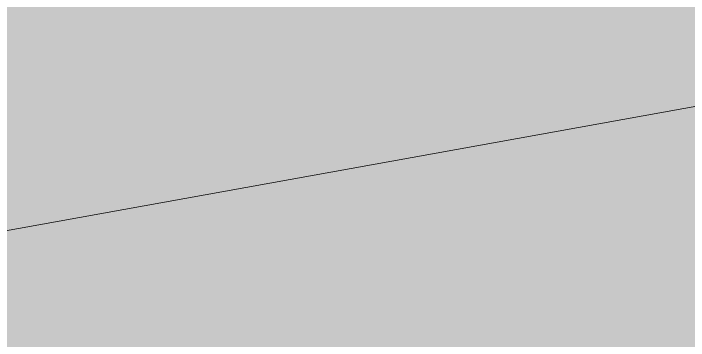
# Model space of a CAD drawing. Header units: inches. Extents: x -23565 to -21, y -324 to 853.
# Drawn here: x -18750.4 to -18680.3, y -41.2 to -7.3 of the extents above; entities that cross this region are included whole.
import ezdxf

# ---------------------------------------------------------------- set-up
doc = ezdxf.new("R2010")
doc.units = ezdxf.units.IN
doc.header["$MEASUREMENT"] = 0
doc.layers.add('A-ANNO-IDEN', color=131, linetype='Continuous', lineweight=9)
doc.layers.add('C-TOPO', color=7, linetype='Continuous', lineweight=13)

msp = doc.modelspace()

# ---------------------------------------------------------------- hatches: boundary and pattern name
at = {"layer": 'C-TOPO', "lineweight": 9}
h = msp.add_hatch(dxfattribs=at)
h.set_pattern_fill('FP_14', color=8, style=0, pattern_type=2)
h.set_pattern_definition([(0, (-33539.073, 67.247), (48, 48), [48, -48]), (0, (-33539.073, 85.247), (48, 48), [48, -48]), (0, (-33539.073, 103.247), (48, 48), [48, -48]), (90, (-33533.073, 109.247), (-48, 48), [48, -48]), (90, (-33515.073, 109.247), (-48, 48), [48, -48]), (90, (-33497.073, 109.247), (-48, 48), [48, -48])])
h.paths.add_polyline_path([(-18914.50595, -79.828), (-14608.67795, -79.828), (-14608.67795, -48), (-14621.67795, -48), (-14621.67795, -36), (-14616.67795, -36), (-14616.67795, -6), (-17725.05295, -6), (-17740.90988, -6.33035), (-17838.20273, -6.3198), (-17857.67795, -6), (-17857.67795, -12), (-17938.80295, -12), (-17938.80295, -6), (-18206.05295, -6), (-18206.05295, -12), (-18287.80295, -12), (-18287.80295, -6), (-18823.42795, -6), (-18823.42795, -36), (-18820.42795, -36), (-18820.42795, -48), (-18838.42795, -48), (-18838.42795, -36), (-18837.42795, -35.97606), (-18837.42795, 0), (-18914.50595, 0), (-18914.50595, -6.95548)], flags=0)
h.paths.add_polyline_path([(-17838.20273, -0.3198), (-17740.40317, -0.3198), (-17725.36545, 0), (-17853.49045, -0.0013)], flags=0)

# ---------------------------------------------------------------- linework, layer by layer
at = {"layer": 'A-ANNO-IDEN', "color": 153}
msp.add_line((-18454.70902, 23.67274), (-19040.50092, -82.03779), dxfattribs=at)

doc.saveas('drawing.dxf')
